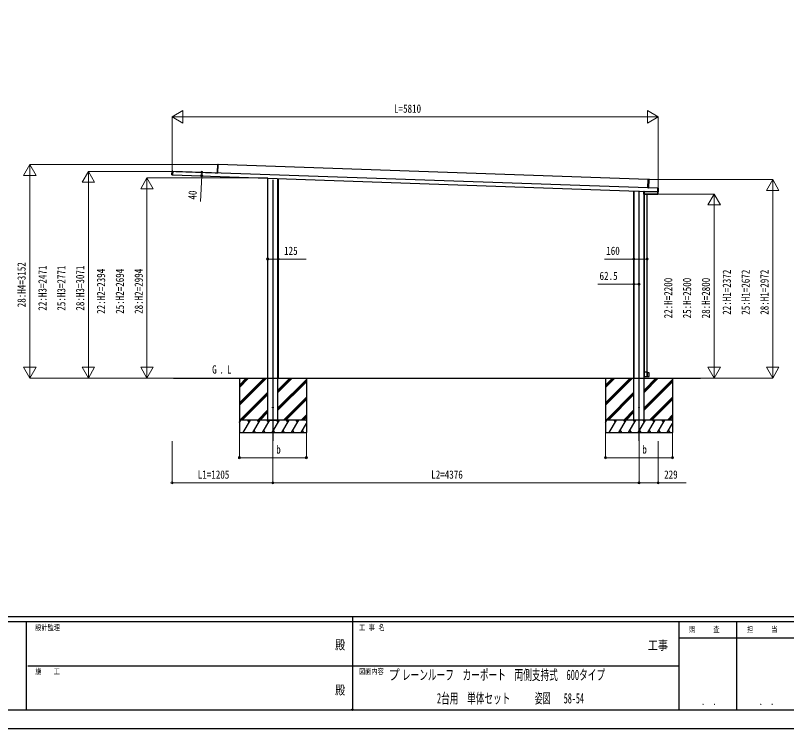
# Model space of a CAD drawing. Units: millimetres, scale not verified. Extents: x -12615 to 12615, y -8910 to 8910.
# Drawn here: x -4042 to 5174, y -8910 to -392 of the extents above; entities that cross this region are included whole.
import ezdxf
from ezdxf.enums import TextEntityAlignment as Align

# ---------------------------------------------------------------- set-up
doc = ezdxf.new("R2010")
doc.units = ezdxf.units.MM
doc.header["$LTSCALE"] = 30
doc.header["$PDMODE"] = 32
doc.header["$PDSIZE"] = 15
for name, color, linetype in [('0-2_USER1', 3, 'Continuous'), ('0-3_YKK_11', 7, 'Continuous'), ('0-4_YKK_11E', 7, 'Continuous'), ('0-5_YKK_12', 2, 'Continuous'), ('0-6_YKK_A1', 4, 'Continuous'), ('0-8_YKK_ZWAK', 7, 'Continuous')]:
    doc.layers.add(name, color=color, linetype=linetype)
doc.layers.add('0-7_YKK_D', color=6, linetype='Continuous', lineweight=18)
doc.styles.add('ＭＳ ゴシック', font='')
doc.styles.get('ＭＳ ゴシック').set_extended_font_data('MS Gothic')

msp = doc.modelspace()

# ---------------------------------------------------------------- linework, layer by layer
at = {"layer": '0-3_YKK_11'}
for p, q in [((3521.2, -2352.98), (-1617.67, -2173.53)), ((-2162.91, -2294.57), (3631.74, -2496.93)), ((3633.13, -2456.95), (-2161.51, -2254.6)), ((-1652.14, -2272.38), (-1652.12, -2271.68)), ((-1652.12, -2271.68), (-1652.1, -2271.18)), ((-1652.1, -2271.18), (-1627.42, -2272.05)), ((-1627.62, -2272.04), (-1627.1, -2271.56)), ((-1627.1, -2271.56), (-1626.82, -2263.55)), ((-1621.15, -2272.77), (-1621.14, -2272.74)), ((-1027.44, -2334.22), (-1027.44, -4725)), ((-1026.24, -4725), (-1026.24, -2334.27)), ((-1025.84, -5225), (-1025.84, -2334.28)), ((-904.04, -5225), (-904.04, -2338.53)), ((-903.64, -2338.55), (-903.64, -4725)), ((-902.44, -2338.59), (-902.44, -4725)), ((3523.71, -2452.97), (3527.27, -2351.03)), ((3348.36, -2487.03), (3348.36, -4725)), ((3349.56, -4725), (3349.56, -2487.07)), ((3349.96, -5225), (3349.96, -2487.09)), ((3633.18, -2455.56), (3633.18, -2455.56)), ((3633.18, -2455.56), (3634.38, -2455.6)), ((3634.99, -2455.51), (3640.68, -2455.71)), ((3641.16, -2456.23), (3639.7, -2498.21)), ((3469.76, -2527.26), (3469.76, -2493.78)), ((3470.06, -2493.48), (3470.44, -2493.49)), ((3634.67, -2527.56), (3470.06, -2527.56)), ((3470.26, -2491.29), (3470.26, -2493.28)), ((3470.45, -2493.49), (3633.25, -2499.18)), ((3471.76, -5225), (3471.76, -2527.56)), ((3472.16, -2528), (3472.16, -4650.5)), ((3505.88, -2527.56), (3505.76, -2527.8)), ((3505.76, -2528), (3505.76, -2527.8)), ((3631.69, -2498.31), (3631.69, -2498.31)), ((3631.69, -2498.31), (3632.89, -2498.36)), ((3632.89, -2498.36), (3632.89, -2498.36)), ((3633.19, -2498.37), (3633.16, -2499.16)), ((3633.49, -2498.49), (3639.18, -2498.69)), ((3634.97, -2527.27), (3635.94, -2499.57)), ((3473.03, -4650.5), (3473.23, -4650.5)), ((3509.66, -4704.7), (3509.66, -4681.7)), ((3511.28, -4660.35), (3510.97, -4660.05)), ((-1026.54, -4725), (-1026.24, -4725)), ((3349.26, -4725), (3349.56, -4725)), ((3509.66, -4704.7), (3509.96, -4705)), ((3510.97, -4703.35), (3511.27, -4703.05))]:
    msp.add_line(p, q, dxfattribs=at)
for points in [[(-1621.16, -2273.47), (-1621.14, -2272.74), (-1617.6, -2171.33), (-1617.58, -2170.83), (-1623.59, -2170.99), (-1626.82, -2263.55)], [(-2125.73, -2255.85), (-2125.72, -2255.55), (-2125.7, -2254.95), (-2125.69, -2254.65), (-1656.1, -2271.05), (-1656.11, -2271.34), (-1656.13, -2271.94), (-1656.14, -2272.24)], [(3517.71, -2452.92), (3517.72, -2452.42), (3521.28, -2350.48), (3521.3, -2349.98), (3534.95, -2351.3)], [(3633.18, -2455.56), (3633.17, -2455.91), (3633.15, -2456.41), (3631.72, -2497.47), (3631.7, -2497.96), (3631.69, -2498.31)], [(3471.76, -4650.5), (3472.16, -4650.5), (3472.46, -4650.5), (3473.03, -4650.5), (3472.73, -4650.8), (3472.46, -4681.7), (3472.66, -4705), (3473.16, -4705), (3508.36, -4705), (3509.96, -4705), (3510.46, -4705), (3510.96, -4705), (3511.16, -4681.7), (3510.89, -4650.5), (3510.39, -4650.5), (3509.96, -4650.5), (3508.36, -4650.5), (3508.36, -2528), (3507.86, -2528), (3472.46, -2528), (3472.16, -2528), (3471.76, -2528)], [(3479.13, -2527.56), (3479.26, -2527.8), (3479.26, -2528)], [(3633.08, -2498.36), (3633.05, -2499.17), (3635.27, -2499.25), (3635.65, -2499.26)], [(3473.23, -4650.5), (3508.66, -4650.5), (3508.66, -4681.7), (3508.66, -4704.7), (3508.36, -4705)], [(3509.66, -4681.7), (3509.66, -4650.8), (3509.96, -4650.5)], [(3511.27, -4703.05), (3531.16, -4702.7), (3531.16, -4660.7), (3511.27, -4660.35)], [(-1027.44, -4725), (-1027.14, -4725), (-1026.54, -4725)], [(-1025.84, -4725), (-1025.94, -4725), (-1026.24, -4725)], [(-902.44, -4725), (-902.74, -4725), (-903.34, -4725), (-903.64, -4725), (-903.94, -4725), (-904.04, -4725)], [(3348.36, -4725), (3348.66, -4725), (3349.26, -4725)], [(3349.96, -4725), (3349.86, -4725), (3349.56, -4725)]]:
    msp.add_lwpolyline(points, dxfattribs=at)
msp.add_lwpolyline([(-2161.48, -2253.6), (-2162.94, -2295.57), (-2162.96, -2296.07), (-2170.94, -2295.3), (-2169.47, -2253.31), (-2161.46, -2253.1)], close=True, dxfattribs=at)
for centre, radius, start, end in [((3634.62, -2451.6), 4.01, 266.55184, 273.90119), ((3632.87, -2502.06), 3.71, 81.82188, 89.76035)]:
    msp.add_arc(centre, radius, start, end, dxfattribs=at)
for centre, major_axis, ratio, start_param, end_param in [((3634.98, -2455.81), (-0.01, -0.3), 0.998135, 3.1415927, 3.9545103), ((3640.66, -2456.21), (0.367, 0.342), 0.99628, 5.4996506, 7.06672), ((3470.06, -2493.78), (-0.3, 0.01), 0.998133, 4.7490956, 6.3180268), ((3470.06, -2527.26), (0.213, 0.213), 0.99628, 2.358058, 3.9251274), ((3470.06, -2493.28), (-0.2, 0.007), 0.998133, 1.607503, 3.1764341), ((3633.5, -2498.19), (-0.01, -0.3), 0.998135, 5.4691958, 6.2831853), ((3634.67, -2527.26), (-0.209, 0.217), 0.996405, 2.3754474, 3.9077379), ((3635.64, -2499.56), (0.3, -0.01), 0.998135, 0, 1.5707963), ((3639.2, -2498.19), (0.342, -0.367), 0.99628, 5.4996506, 7.06672)]:
    msp.add_ellipse(centre, major_axis=major_axis, ratio=ratio, start_param=start_param, end_param=end_param, dxfattribs=at)
at = {"layer": '0-4_YKK_11E'}
for p, q in [((-1617.6, -2171.33), (-1623.13, -2171.47)), ((-2170.45, -2294.85), (-2162.94, -2295.57)), ((-2161.48, -2253.6), (-2169.02, -2253.79)), ((-1652.12, -2271.68), (-1621.15, -2272.77)), ((-1627.42, -2272.05), (-1627.21, -2271.93)), ((3526.8, -2351.01), (3521.28, -2350.48)), ((3517.72, -2452.42), (3523.24, -2452.95)), ((3640.19, -2456.66), (3633.15, -2456.41)), ((3634.38, -2455.6), (3633.18, -2455.56)), ((3634.38, -2455.6), (3634.38, -2455.6)), ((3634.98, -2455.59), (3634.99, -2455.51)), ((3638.76, -2497.71), (3640.19, -2456.66)), ((3469.76, -2493.78), (3470.14, -2493.79)), ((3470.44, -2493.49), (3470.14, -2493.79)), ((3470.14, -2493.79), (3470.45, -2493.49)), ((3470.61, -2491.3), (3470.61, -2493.29)), ((3631.69, -2498.31), (3632.89, -2498.36)), ((3631.72, -2497.47), (3638.76, -2497.71)), ((3633.06, -2498.97), (3632.76, -2498.96)), ((3633.49, -2498.41), (3633.49, -2498.49))]:
    msp.add_line(p, q, dxfattribs=at)
for points in [[(-1626.82, -2263.55), (-1626.35, -2263.56), (-1623.13, -2171.47), (-1623.6, -2171.46)], [(-2170.92, -2294.83), (-2170.45, -2294.85), (-2169.02, -2253.79), (-2169.49, -2253.78)], [(-1627.1, -2271.56), (-1626.63, -2271.57), (-1626.35, -2263.56)], [(3534.95, -2351.3), (3526.8, -2351.01), (3523.24, -2452.95), (3523.71, -2452.97)], [(3640.68, -2455.71), (3640.21, -2456.16), (3640.19, -2456.66), (3640.69, -2456.67), (3640.21, -2456.16), (3633.17, -2455.91)], [(3634.88, -2455.6), (3634.92, -2455.59), (3634.98, -2455.59)], [(3639.7, -2498.21), (3639.25, -2497.73), (3640.69, -2456.67), (3641.16, -2456.23)], [(3470.14, -2493.79), (3470.14, -2526.88), (3469.76, -2527.26)], [(3470.06, -2527.56), (3470.44, -2527.18), (3634.3, -2527.18), (3634.3, -2526.88), (3634.6, -2526.89), (3634.3, -2527.18), (3634.67, -2527.56)], [(3470.14, -2493.79), (3470.44, -2493.79), (3470.45, -2493.49)], [(3470.44, -2493.49), (3470.45, -2493.49), (3470.14, -2493.79)], [(3470.26, -2493.28), (3470.61, -2493.29), (3470.91, -2493.29), (3470.91, -2491.31)], [(3470.61, -2493.3), (3470.91, -2493.31), (3632.76, -2498.96), (3632.78, -2498.35)], [(3482.26, -2528), (3482.26, -2527.8), (3479.26, -2527.8)], [(3502.76, -2527.56), (3502.76, -2527.8), (3482.26, -2527.8), (3482.26, -2527.56)], [(3505.76, -2527.8), (3502.76, -2527.8), (3502.76, -2528)], [(3639.18, -2498.69), (3638.74, -2498.21), (3631.7, -2497.96)], [(3633.4, -2498.4), (3633.43, -2498.41), (3633.49, -2498.41)], [(3635.94, -2499.57), (3635.56, -2499.56), (3635.26, -2499.55), (3635.27, -2499.25), (3635.56, -2499.56), (3634.6, -2526.89), (3634.97, -2527.27)]]:
    msp.add_lwpolyline(points, dxfattribs=at)
for points in [[(3635.26, -2499.55), (3470.44, -2493.79), (3470.44, -2526.88), (3470.44, -2527.18), (3470.14, -2526.88), (3470.44, -2526.88), (3634.3, -2526.88)], [(3639.25, -2497.73), (3638.76, -2497.71), (3638.74, -2498.21)]]:
    msp.add_lwpolyline(points, close=True, dxfattribs=at)
for centre, radius, start, end in [((-1621.07, -2171.29), 2.07, 171.06854, 184.93146), ((-2168.41, -2295.17), 2.07, 171.06854, 184.93146), ((-2166.96, -2253.62), 2.07, 171.06854, 184.93146), ((-1627.6, -2271.27), 0.765, 269.05171, 301.0406), ((-1624.53, -2256.78), 15.54, 259.3054, 261.87346), ((-1626.9, -2273.75), 1.85, 83.82294, 99.58333), ((-1629.87, -2271.69), 3.17, 351.51431, 355.97407), ((-1627.63, -2271.54), 1, 337.89786, 358), ((3524.76, -2350.69), 2.07, 351.06854, 4.93146)]:
    msp.add_arc(centre, radius, start, end, dxfattribs=at)
for centre, major_axis, ratio, start_param, end_param in [((-1634.22, -2272.31), (13.07, -0.46), 0.038227, 0, 0.962078), ((-1634.2, -2272.31), (13.07, -0.46), 0.061163, 0.0374041, 0.962078), ((3523.21, -2452.95), (-0.013, 0.504), 0.060033, 4.3753319, 4.7012916), ((3634.38, -2455.57), (0.6, -0.021), 0.061163, 4.712389, 6.2831853), ((3470.14, -2493.29), (0, 0.5), 0.061125, 3.1027435, 3.1394501), ((3470.44, -2493.29), (0.007, 0.2), 0.854479, 3.1782993, 4.712389), ((3470.44, -2493.29), (0.47, -0.016), 0.425228, 4.7490956, 6.2831853), ((3470.44, -2493.29), (-0.011, 0.2), 0.151815, 3.0913179, 3.1280246), ((3470.41, -2493.29), (0.201, -0.007), 0.992577, 6.2831853, 6.3180268), ((3470.41, -2493.29), (-0.501, 0.017), 0.998133, 3.1415927, 3.1764341), ((3633.26, -2498.98), (0.5, -0.017), 0.4, 3.1415927, 4.712389), ((3632.89, -2498.39), (0.6, -0.021), 0.061163, 6.2831853, 7.8539816)]:
    msp.add_ellipse(centre, major_axis=major_axis, ratio=ratio, start_param=start_param, end_param=end_param, dxfattribs=at)
at = {"layer": '0-5_YKK_12'}
for p, q in [((-964.94, -2356.2), (-964.94, -5475)), ((3410.86, -5475), (3410.86, -2486.01))]:
    msp.add_line(p, q, dxfattribs=at)
at = {"layer": '0-6_YKK_A1'}
for p, q in [((-2152.43, -4725), (4145.98, -4725)), ((-1364.94, -4725), (-1364.94, -5375)), ((-1364.94, -5018.98), (-1070.96, -4725)), ((-1364.94, -5033.12), (-1056.82, -4725)), ((-1364.94, -5047.26), (-1042.68, -4725)), ((-1364.94, -4806.85), (-1283.1, -4725)), ((-1364.94, -4820.99), (-1268.95, -4725)), ((-1364.94, -4835.13), (-1254.81, -4725)), ((-904.04, -4894.73), (-734.31, -4725)), ((-904.04, -4880.59), (-748.45, -4725)), ((-904.04, -4866.45), (-762.59, -4725)), ((-904.04, -5078.58), (-564.94, -4739.48)), ((-904.04, -5092.72), (-564.94, -4753.62)), ((-904.04, -5106.86), (-564.94, -4767.76)), ((-564.94, -4725), (-564.94, -5375)), ((3010.86, -4725), (3010.86, -5375)), ((3010.86, -5018.98), (3304.84, -4725)), ((3010.86, -5033.12), (3318.98, -4725)), ((3010.86, -5047.26), (3333.12, -4725)), ((3010.86, -4806.85), (3092.7, -4725)), ((3010.86, -4820.99), (3106.85, -4725)), ((3010.86, -4835.13), (3120.99, -4725)), ((3471.76, -4894.73), (3641.49, -4725)), ((3471.76, -4880.59), (3627.35, -4725)), ((3471.76, -4866.45), (3613.21, -4725)), ((3471.76, -5078.58), (3810.86, -4739.48)), ((3471.76, -5092.72), (3810.86, -4753.62)), ((3471.76, -5106.86), (3810.86, -4767.76)), ((3810.86, -4725), (3810.86, -5375)), ((-1358.83, -5225), (-1025.84, -4892.01)), ((-1344.69, -5225), (-1025.84, -4906.15)), ((-1330.55, -5225), (-1025.84, -4920.3)), ((-838.33, -5225), (-564.94, -4951.61)), ((-824.19, -5225), (-564.94, -4965.75)), ((3016.97, -5225), (3349.96, -4892.01)), ((3031.11, -5225), (3349.96, -4906.15)), ((3045.25, -5225), (3349.96, -4920.3)), ((3537.47, -5225), (3810.86, -4951.61)), ((3551.61, -5225), (3810.86, -4965.75)), ((-810.05, -5225), (-564.94, -4979.9)), ((3565.75, -5225), (3810.86, -4979.9)), ((-1146.7, -5225), (-1025.84, -5104.14)), ((-1132.56, -5225), (-1025.84, -5118.28)), ((-1118.41, -5225), (-1025.84, -5132.43)), ((3229.1, -5225), (3349.96, -5104.14)), ((3243.24, -5225), (3349.96, -5118.28)), ((3257.39, -5225), (3349.96, -5132.43)), ((-564.94, -5225), (-1364.94, -5225)), ((-1364.94, -5253.94), (-1348.23, -5225)), ((-1363.23, -5250.98), (-1364.94, -5248.02)), ((-1320.4, -5375), (-1233.79, -5225)), ((-1248.79, -5250.98), (-1263.8, -5225)), ((-1204.92, -5375), (-1118.32, -5225)), ((-1133.32, -5250.98), (-1148.32, -5225)), ((-1089.45, -5375), (-1002.85, -5225)), ((-1017.85, -5250.98), (-1032.85, -5225)), ((-1025.84, -5225), (-904.04, -5225)), ((-973.98, -5375), (-887.38, -5225)), ((-902.38, -5250.98), (-917.38, -5225)), ((-858.51, -5375), (-771.91, -5225)), ((-786.91, -5250.98), (-801.91, -5225)), ((-743.04, -5375), (-656.44, -5225)), ((-671.44, -5250.98), (-686.44, -5225)), ((-626.2, -5225), (-564.94, -5163.74)), ((-612.06, -5225), (-564.94, -5177.88)), ((-597.92, -5225), (-564.94, -5192.03)), ((-564.94, -5235.45), (-570.97, -5225)), ((3810.86, -5225), (3010.86, -5225)), ((3010.86, -5253.94), (3027.57, -5225)), ((3012.57, -5250.98), (3010.86, -5248.02)), ((3055.4, -5375), (3142.01, -5225)), ((3127.01, -5250.98), (3112, -5225)), ((3170.88, -5375), (3257.48, -5225)), ((3242.48, -5250.98), (3227.48, -5225)), ((3286.35, -5375), (3372.95, -5225)), ((3357.95, -5250.98), (3342.95, -5225)), ((3401.82, -5375), (3488.42, -5225)), ((3473.42, -5250.98), (3458.42, -5225)), ((3517.29, -5375), (3603.89, -5225)), ((3588.89, -5250.98), (3573.89, -5225)), ((3632.76, -5375), (3719.36, -5225)), ((3704.36, -5250.98), (3689.36, -5225)), ((3749.6, -5225), (3810.86, -5163.74)), ((3763.74, -5225), (3810.86, -5177.88)), ((3777.88, -5225), (3810.86, -5192.03)), ((3810.86, -5235.45), (3804.83, -5225)), ((-627.57, -5375), (-564.94, -5266.52)), ((3748.23, -5375), (3810.86, -5266.52)), ((-1364.94, -5375), (-564.94, -5375)), ((-1189.93, -5349.02), (-1174.93, -5375)), ((-1074.45, -5349.02), (-1059.45, -5375)), ((-958.98, -5349.02), (-943.99, -5375)), ((-843.51, -5349.02), (-828.52, -5375)), ((-728.04, -5349.02), (-713.05, -5375)), ((-612.57, -5349.02), (-597.58, -5375)), ((3010.86, -5375), (3810.86, -5375)), ((3185.87, -5349.02), (3200.87, -5375)), ((3301.35, -5349.02), (3316.35, -5375)), ((3416.82, -5349.02), (3431.81, -5375)), ((3532.29, -5349.02), (3547.28, -5375)), ((3647.76, -5349.02), (3662.75, -5375)), ((3763.23, -5349.02), (3778.22, -5375))]:
    msp.add_line(p, q, dxfattribs=at)
for centre in [(-964.94, -5075), (3410.86, -5075)]:
    msp.add_circle(centre, 5, dxfattribs=at)
at = {"layer": '0-7_YKK_D'}
for p, q in [((-2169.89, -1603.87), (-2039.98, -1528.87)), ((-2039.98, -1678.87), (-2039.98, -1528.87)), ((3640.11, -1603.87), (3510.21, -1528.87)), ((3510.21, -1528.87), (3510.21, -1678.87)), ((-2169.89, -2292.84), (-2169.89, -1602.87)), ((-2169.89, -1603.87), (-2039.98, -1678.87)), ((-2169.89, -1603.87), (-1910.08, -1603.87)), ((-2019.89, -1603.87), (3490.11, -1603.87)), ((3640.11, -1603.87), (3380.31, -1603.87)), ((3640.11, -1603.87), (3510.21, -1678.87)), ((3640.11, -2456.68), (3640.11, -1602.87)), ((-3869.9, -2173.42), (-3944.9, -2303.33)), ((-1621.67, -2173.42), (-3870.9, -2173.42)), ((-3869.9, -2173.42), (-3794.9, -2303.33)), ((-3869.9, -2173.42), (-3869.9, -2433.23)), ((-3944.9, -2303.33), (-3794.9, -2303.33)), ((-3169.9, -2254.37), (-3244.9, -2384.27)), ((-2169.03, -2254.37), (-3170.9, -2254.37)), ((-3169.9, -2254.37), (-3094.9, -2384.27)), ((-3169.9, -2254.37), (-3169.9, -2514.18)), ((-3869.9, -2323.42), (-3869.9, -4575)), ((-3244.9, -2384.27), (-3094.9, -2384.27)), ((-2469.9, -2331.27), (-2544.9, -2461.18)), ((-1026.84, -2331.27), (-2470.9, -2331.27)), ((-2469.9, -2331.27), (-2394.9, -2461.18)), ((-2469.9, -2331.27), (-2469.9, -2591.08)), ((3525.19, -2353.08), (5009.36, -2353.08)), ((5008.36, -2353.08), (4933.36, -2482.99)), ((5008.36, -2353.08), (5083.36, -2482.99)), ((5008.36, -2353.08), (5008.36, -2612.89)), ((-3169.9, -2404.37), (-3169.9, -4575)), ((-2544.9, -2461.18), (-2394.9, -2461.18)), ((-2469.9, -2481.27), (-2469.9, -4575)), ((4933.36, -2482.99), (5083.36, -2482.99)), ((3633.26, -2525), (4309.36, -2525)), ((4308.36, -2525), (4233.36, -2654.9)), ((4308.36, -2525), (4383.36, -2654.9)), ((4308.36, -2525), (4308.36, -2784.81)), ((5008.36, -2503.08), (5008.36, -4575)), ((4233.36, -2654.9), (4383.36, -2654.9)), ((4308.36, -4575), (4308.36, -2675)), ((3348.36, -3619.26), (3348.36, -3600.99)), ((3410.86, -3619.26), (3410.86, -3600.99)), ((-3869.9, -4725), (-3869.9, -4465.19)), ((-3169.9, -4725), (-3169.9, -4465.19)), ((-2469.9, -4725), (-2469.9, -4465.19)), ((4308.36, -4725), (4308.36, -4465.19)), ((5008.36, -4725), (5008.36, -4465.19)), ((-3869.9, -4725), (-3944.9, -4595.1)), ((-3794.9, -4595.1), (-3944.9, -4595.1)), ((-3869.9, -4725), (-3794.9, -4595.1)), ((-3169.9, -4725), (-3244.9, -4595.1)), ((-3094.9, -4595.1), (-3244.9, -4595.1)), ((-3169.9, -4725), (-3094.9, -4595.1)), ((-2469.9, -4725), (-2544.9, -4595.1)), ((-2394.9, -4595.1), (-2544.9, -4595.1)), ((-2469.9, -4725), (-2394.9, -4595.1)), ((4308.36, -4725), (4233.36, -4595.1)), ((4383.36, -4595.1), (4233.36, -4595.1)), ((4308.36, -4725), (4383.36, -4595.1)), ((5008.36, -4725), (4933.36, -4595.1)), ((5083.36, -4595.1), (4933.36, -4595.1)), ((5008.36, -4725), (5083.36, -4595.1)), ((-2153.43, -4725), (-3870.9, -4725)), ((-2153.43, -4725), (-3170.9, -4725)), ((-2153.43, -4725), (-2470.9, -4725)), ((3843.56, -4725), (4309.36, -4725)), ((3843.56, -4725), (5009.36, -4725)), ((-1364.94, -5376), (-1364.94, -5676)), ((-564.94, -5376), (-564.94, -5676)), ((3010.86, -5376), (3010.86, -5676)), ((3810.86, -5376), (3810.86, -5676)), ((-2169.9, -5475.5), (-2169.9, -5976)), ((-964.94, -5476), (-964.94, -5976)), ((-964.94, -5476), (-964.94, -5976)), ((3410.86, -5476), (3410.86, -5976)), ((3410.86, -5477), (3410.86, -5976)), ((3640.11, -5476), (3640.11, -5976)), ((-1364.94, -5675), (-564.94, -5675)), ((3010.86, -5675), (3810.86, -5675)), ((-2169.9, -5975), (-964.94, -5975)), ((-964.94, -5975), (3410.86, -5975))]:
    msp.add_line(p, q, dxfattribs=at)
for points in [[(-1813.86, -2266.74), (-1815.77, -2306.69), (-1830.54, -2615.54)], [(-1027.44, -3301.99), (-902.44, -3301.99), (-566.64, -3301.99)], [(3508.36, -3301.99), (3348.36, -3301.99), (2998.96, -3301.99)], [(3410.86, -3601.99), (3348.36, -3601.99), (2918.96, -3601.99)], [(3410.86, -5975), (3640.11, -5975), (3975.91, -5975)]]:
    msp.add_lwpolyline(points, dxfattribs=at)
for centre in [(-1815.77, -2306.69), (-1813.86, -2266.74), (-1027.44, -3301.99), (-902.44, -3301.99), (3348.36, -3301.99), (3508.36, -3301.99), (3348.36, -3601.99), (3410.86, -3601.99), (-1364.94, -5675), (-564.94, -5675), (3010.86, -5675), (3810.86, -5675), (-2169.9, -5975), (-964.94, -5975), (-964.94, -5975), (3410.86, -5975), (3410.86, -5975), (3640.11, -5975)]:
    msp.add_circle(centre, 12.75, dxfattribs=at)
at = {"layer": '0-8_YKK_ZWAK'}
for p, q in [((11685.06, -7575), (-11714.94, -7575)), ((-3914.94, -7635), (-11714.94, -7635)), ((-3914.94, -7635), (-3914.94, -8685)), ((-14.94, -7635), (-3914.94, -7635)), ((-14.94, -7575), (-14.94, -8685)), ((3885.06, -7635), (-14.94, -7635)), ((4575.06, -7635), (4575.06, -8685)), ((5955.06, -7830), (3885.06, -7830)), ((-3892.44, -8160), (-14.94, -8160)), ((-14.94, -8160), (3885.06, -8160)), ((-11714.94, -8685), (-3914.94, -8685)), ((-3914.94, -8685), (-14.94, -8685)), ((-14.94, -8685), (3885.06, -8685)), ((3885.06, -8685), (5955.06, -8685))]:
    msp.add_line(p, q, dxfattribs=at)
msp.add_lwpolyline([(-12615, -8910), (12615, -8910), (12615, 8910), (-12615, 8910)], close=True, dxfattribs=at)
msp.add_lwpolyline([(5955.06, -7635), (3885.06, -7635), (3885.06, -8685)], dxfattribs=at)
msp.add_point((-14.94, -8685), dxfattribs=at)

# ---------------------------------------------------------------- texts
at = {"layer": '0-2_USER1', "style": 'ＭＳ ゴシック'}
for s, height, width, p in [('G', 98.97, 0.8, (-1691.06, -4699.69)), ('L', 98.97, 0.8, (-1513.74, -4699.69)), ('.', 98.97, 0.8, (-1604.66, -4699.69)), ('プ', 123.2, 0.8, (416.34, -8366.5)), ('レーンルーフ\u3000カーポート\u3000両側支持式\u3000600タイプ', 123.2, 0.6, (577.62, -8366.5)), ('2台用\u3000単体セット\u3000', 123.2, 0.6, (995.16, -8646.5)), ('姿図', 123.2, 0.55, (2164.44, -8646.5)), ('58-54', 123.2, 0.55, (2511.19, -8646.5))]:
    msp.add_text(s, height=height, dxfattribs=dict(at, width=width)).set_placement(p, align=Align.BOTTOM_LEFT)
at = {"layer": '0-7_YKK_D', "style": 'ＭＳ ゴシック', "width": 0.8}
for s, p in [('L=5810', (483.11, -1583.87)), ('125', (-831.44, -3281.99)), ('160', (3018.96, -3281.99)), ('62.5', (2938.96, -3581.99)), ('b', (-925.09, -5655)), ('b', (3450.71, -5655)), ('L1=1205', (-1862.62, -5955)), ('L2=4376', (927.76, -5955)), ('229', (3711.11, -5955))]:
    msp.add_text(s, height=98.97, dxfattribs=at).set_placement(p, align=Align.BOTTOM_LEFT)
for s, rotation, p in [('40', 87.262, (-1849.56, -2594.61)), ('28:H4=3152', 90, (-3889.9, -3877.61)), ('22:H3=2471', 90, (-3639.9, -3918.08)), ('25:H3=2771', 90, (-3414.9, -3918.08)), ('28:H3=3071', 90, (-3189.9, -3918.08)), ('22:H2=2394', 90, (-2939.9, -3956.54)), ('25:H2=2694', 90, (-2714.9, -3956.54)), ('28:H2=2994', 90, (-2489.9, -3956.54)), ('22:H1=2372', 90, (4538.36, -3967.44)), ('25:H1=2672', 90, (4763.36, -3967.44)), ('28:H1=2972', 90, (4988.36, -3967.44)), ('22:H=2200', 90, (3838.36, -4010.2)), ('25:H=2500', 90, (4063.36, -4010.2)), ('28:H=2800', 90, (4288.36, -4010.2))]:
    msp.add_text(s, height=98.97, rotation=rotation, dxfattribs=at).set_placement(p, align=Align.BOTTOM_LEFT)
at = {"layer": '0-8_YKK_ZWAK', "style": 'ＭＳ ゴシック', "width": 0.8}
for s, height, p in [('設計監理', 65.98, (-3804.94, -7755)), ('工 事 名', 65.98, (63.81, -7755)), ('照     査', 65.98, (4009.26, -7777.5)), ('担     当', 65.98, (4701.66, -7777.5)), ('殿', 110, (-221, -7997.5)), ('工事', 110, (3517, -8002.4)), ('施\u3000\u3000工', 65.98, (-3804.94, -8280)), ('図面内容', 65.98, (63.81, -8280)), ('殿', 110, (-221, -8537.5)), ('． ．', 77.75, (4155, -8653.06)), ('． ．', 77.75, (4845, -8653.06))]:
    msp.add_text(s, height=height, dxfattribs=at).set_placement(p, align=Align.BOTTOM_LEFT)

doc.saveas('drawing.dxf')
